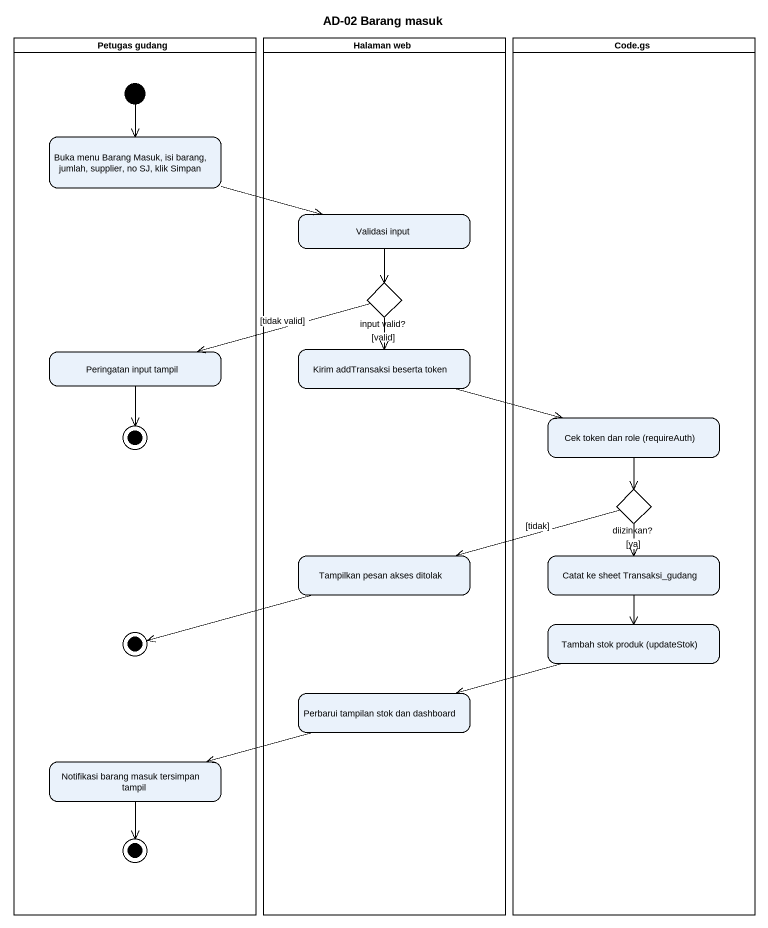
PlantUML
@startuml
title AD-02 Barang masuk
hide empty description
state "Petugas gudang" as Petugas_gudang <<partition>> {
  state "Buka menu Barang Masuk, isi barang, jumlah, supplier, no SJ, klik Simpan" as Buka_menu_Barang_Masuk_isi
  state "Peringatan input tampil" as Peringatan_input_tampil
  state final1 <<end>>
  state final2 <<end>>
  state "Notifikasi barang masuk tersimpan tampil" as Notifikasi_barang_masuk
  state final3 <<end>>
  [*] --> Buka_menu_Barang_Masuk_isi
}
state "Halaman web" as Halaman_web <<partition>> {
  state "Validasi input" as Validasi_input
  state "input valid?" as input_valid <<choice>>
  state "Kirim addTransaksi beserta token" as Kirim_addTransaksi_beserta
  state "Tampilkan pesan akses ditolak" as Tampilkan_pesan_akses
  state "Perbarui tampilan stok dan dashboard" as Perbarui_tampilan_stok_dan
}
state "Code.gs" as Code_gs <<partition>> {
  state "Cek token dan role (requireAuth)" as Cek_token_dan_role
  state "diizinkan?" as diizinkan <<choice>>
  state "Catat ke sheet Transaksi_gudang" as Catat_ke_sheet_Transaksi
  state "Tambah stok produk (updateStok)" as Tambah_stok_produk
}
Buka_menu_Barang_Masuk_isi -right-> Validasi_input
Validasi_input --> input_valid
input_valid -left-> Peringatan_input_tampil : [tidak valid]
input_valid --> Kirim_addTransaksi_beserta : [valid]
Peringatan_input_tampil --> final1
Kirim_addTransaksi_beserta -right-> Cek_token_dan_role
Cek_token_dan_role --> diizinkan
diizinkan -left-> Tampilkan_pesan_akses : [tidak]
diizinkan --> Catat_ke_sheet_Transaksi : [ya]
Tampilkan_pesan_akses -left-> final2
Catat_ke_sheet_Transaksi --> Tambah_stok_produk
Tambah_stok_produk -left-> Perbarui_tampilan_stok_dan
Perbarui_tampilan_stok_dan -left-> Notifikasi_barang_masuk
Notifikasi_barang_masuk --> final3
@enduml
